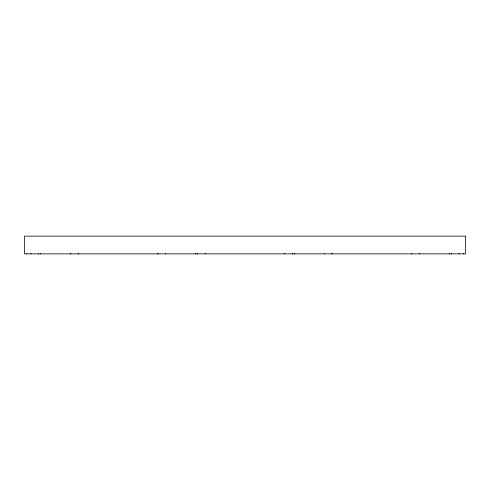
<?xml version="1.0" encoding="UTF-8"?>
<svg xmlns="http://www.w3.org/2000/svg" width="490" height="490" viewBox="0 0 490 490"><rect width="100%" height="100%" fill="white"/><g stroke="black" fill="none" stroke-linecap="round" stroke-linejoin="round"><path stroke-width="0.73" d="M463.62 253.312L463.62 253.863M459.038 253.312L459.112 253.863M451.535 253.312L451.486 253.863M451.437 253.312L451.437 253.863M449.624 253.312L449.624 253.863M449.526 253.312L449.526 253.863M419.33 253.312L419.33 253.863L419.256 253.312M324.558 253.312L324.558 253.863M294.337 253.312L294.337 253.863M294.239 253.312L294.239 253.863M292.426 253.312L292.377 253.863M292.328 253.312L292.328 253.863M284.776 253.312L284.776 253.863M205.224 253.312L205.224 253.863M197.672 253.312L197.623 253.863L197.574 253.312M195.761 253.312L195.761 253.863M195.663 253.312L195.663 253.863M165.442 253.312L165.442 253.863M78.29 253.312L78.29 253.863M78.241 253.312L78.241 253.863M70.744 253.312L70.744 253.863M70.695 253.312L70.695 253.863M40.474 253.312L40.474 253.863M40.376 253.312L40.376 253.863M38.563 253.312L38.563 253.863M38.465 253.312L38.514 253.863M30.913 253.312L30.962 253.863M26.38 253.312L26.38 253.863M465.5 236.137L24.5 236.137L24.5 253.863L465.5 253.863L465.5 236.137M411.71 253.863L411.71 253.312L411.661 253.863M332.153 253.863L332.153 253.312L332.104 253.863M157.896 253.863L157.896 253.312L157.847 253.863"/></g></svg>
